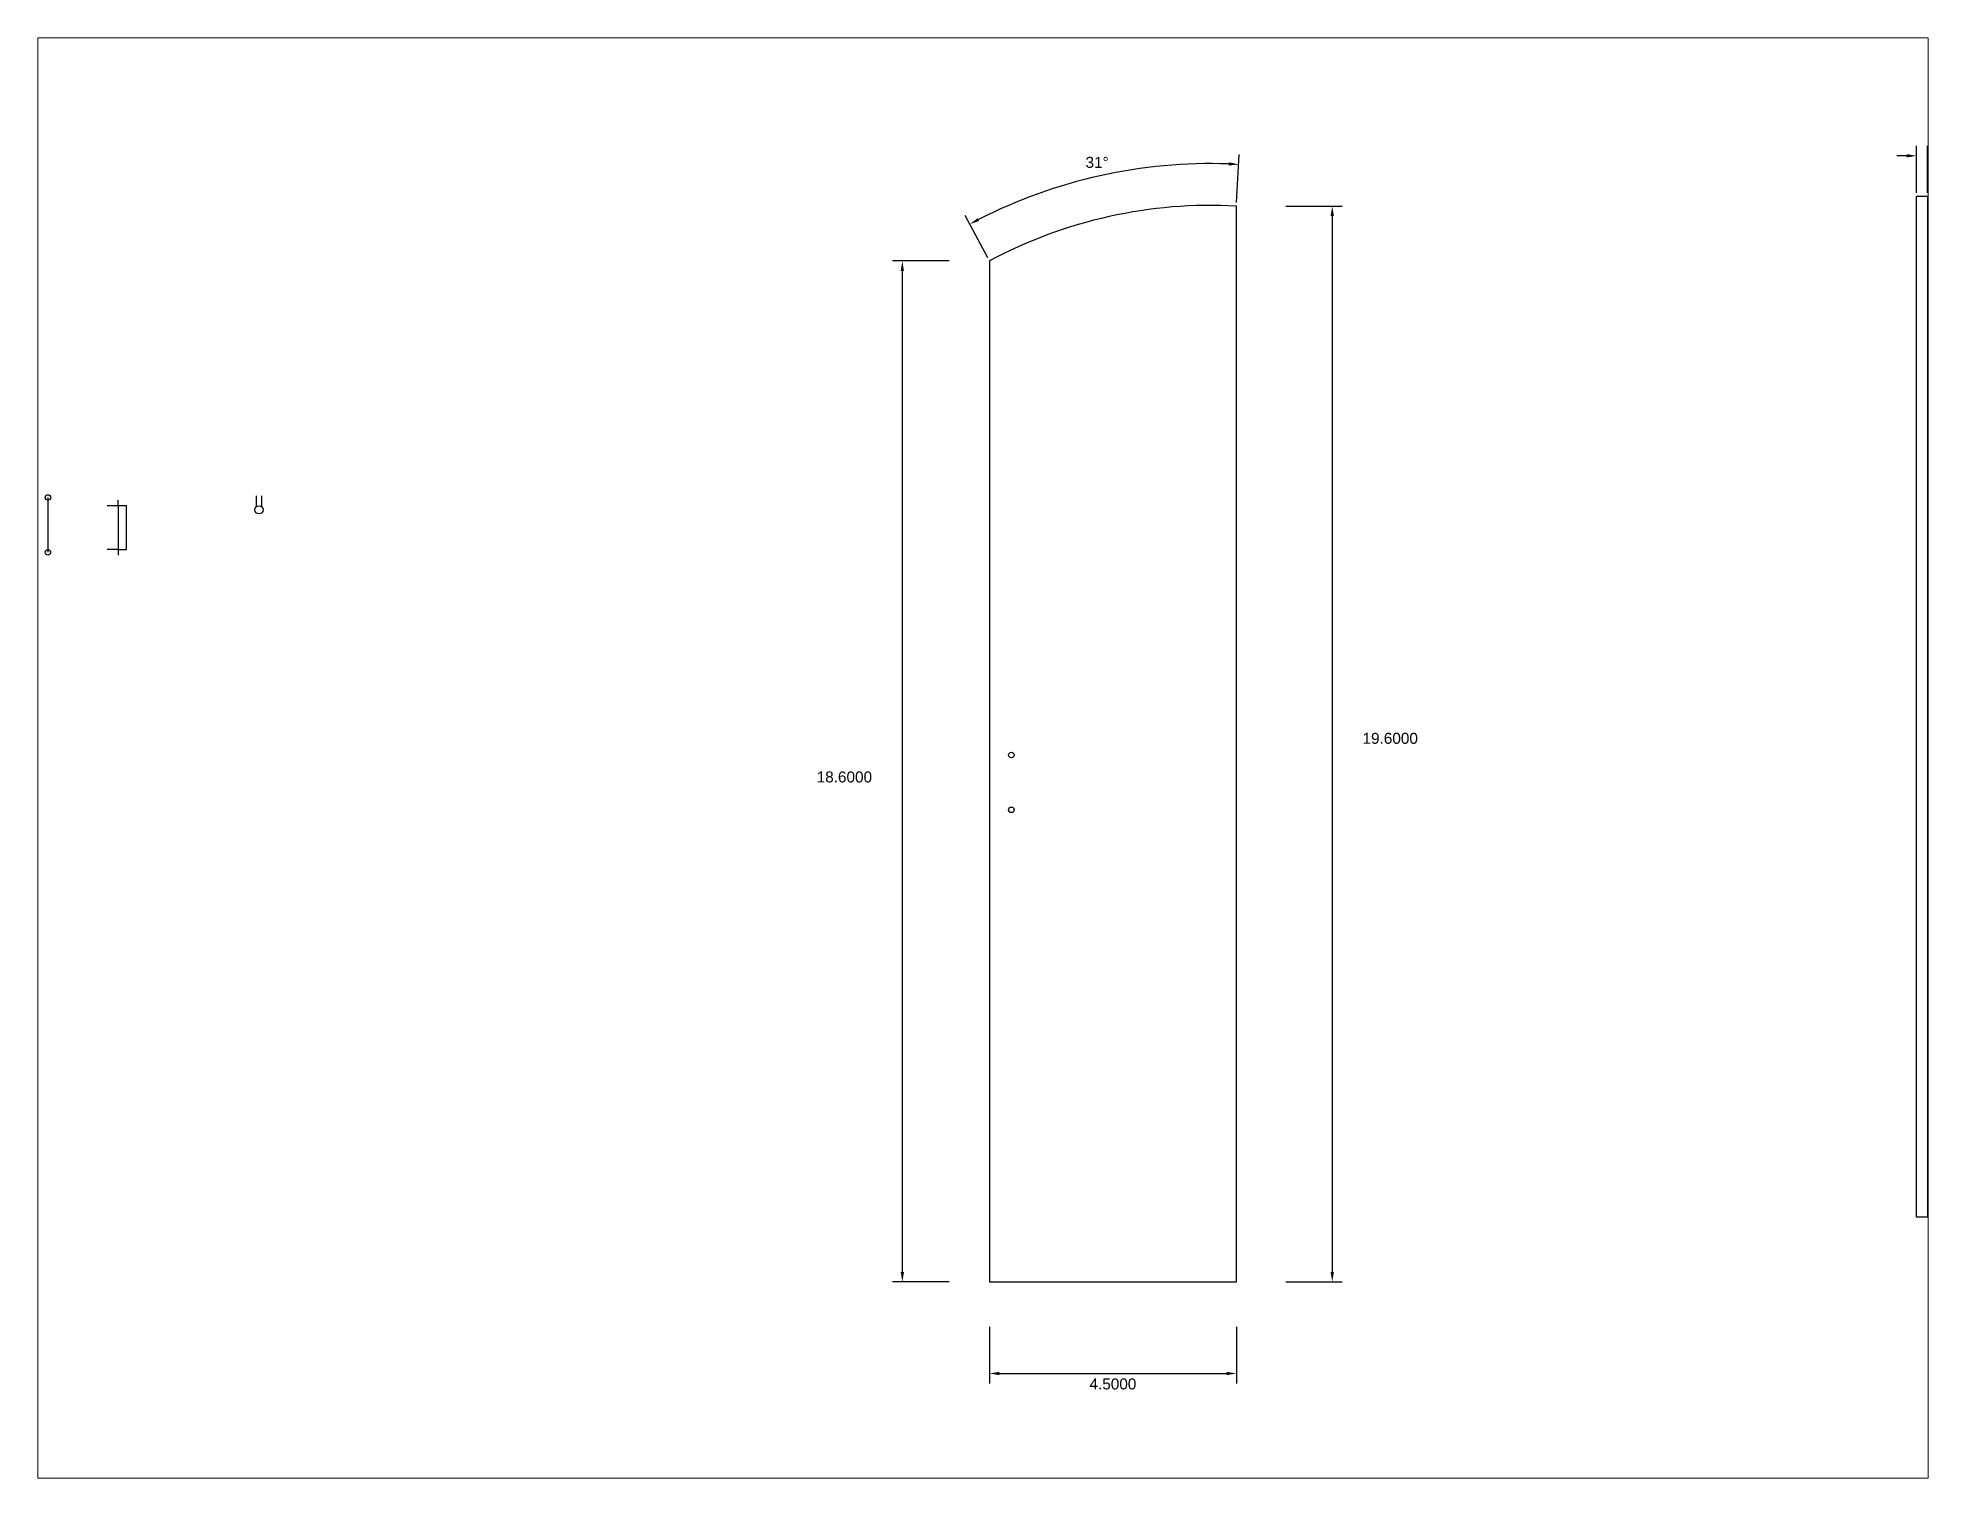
# Paper-space layout 'Layout1' of a CAD drawing. Header units: centimetres. Extents: x 1.05 to 9.45, y 0.8 to 7.2.
# The model-space entities are those that its viewports show. They can reach past a viewport. Long polylines and large blocks are cut down to what shows.
import ezdxf

# ---------------------------------------------------------------- set-up
doc = ezdxf.new("R2010")
doc.units = ezdxf.units.CM
doc.header["$MEASUREMENT"] = 0
for name, color, linetype in [('dimensiuni', 50, 'Continuous'), ('manere', 121, 'Continuous'), ('usa dulap fata', 91, 'Continuous')]:
    doc.layers.add(name, color=color, linetype=linetype)
doc.styles.add('Annotative', font='arial.ttf')
doc.dimstyles.get("Standard").update_dxf_attribs({"dimtxt": 0.2, "dimasz": 0.18, "dimexe": 0.18, "dimexo": 0.0625, "dimgap": 0.09, "dimtad": 2, "dimtih": 1, "dimtoh": 1, "dimdec": 4, "dimzin": 0, "dimdsep": 46, "dimtxsty": 'Annotative', "dimcen": 0.09, "dimadec": 0, "dimazin": 0, "dimtfac": 1, "dimtdec": 4, "dimtofl": 0, "dimtmove": 0, "dimatfit": 3, "dimfxl": 1, "dimfxlon": 1, "dimtolj": 1, "dimtzin": 0, "dimarcsym": 0})

# ---------------------------------------------------------------- blocks, each defined once
blk = doc.blocks.new('*D1')
at = {"layer": 'Defpoints', "color": 0, "lineweight": 30, "transparency": 16777216}
for p in [(24.322, 34.933), (23.407, 16.333), (24.322, 16.333)]:
    blk.add_point(p, dxfattribs=at)
at = {"layer": 'dimensiuni', "color": 0, "lineweight": -2, "transparency": 16777216}
for p, q in [((24.26, 34.933), (23.227, 34.933)), ((23.407, 34.753), (23.407, 16.513)), ((24.26, 16.333), (23.227, 16.333))]:
    blk.add_line(p, q, dxfattribs=at)
at = {"layer": 'dimensiuni', "color": 0, "lineweight": 30, "transparency": 16777216}
for points in [[(23.377, 34.753), (23.437, 34.753), (23.407, 34.933)], [(23.377, 16.513), (23.437, 16.513), (23.407, 16.333)]]:
    blk.add_solid(points, dxfattribs=at)
at = {"layer": 'dimensiuni', "color": 0, "transparency": 16777216, "insert": (22.351, 25.531), "char_height": 0.2, "attachment_point": 5, "style": 'Annotative'}
blk.add_mtext('\\A1;18.6000', dxfattribs=at)
blk = doc.blocks.new('*D2')
at = {"layer": 'Defpoints', "color": 0, "lineweight": 30, "transparency": 16777216}
for p in [(24.994, 15.579), (29.494, 15.579), (29.494, 14.665)]:
    blk.add_point(p, dxfattribs=at)
at = {"layer": 'dimensiuni', "color": 0, "lineweight": -2, "transparency": 16777216}
for p, q in [((24.994, 15.517), (24.994, 14.485)), ((29.494, 15.517), (29.494, 14.485)), ((25.174, 14.665), (29.314, 14.665))]:
    blk.add_line(p, q, dxfattribs=at)
at = {"layer": 'dimensiuni', "color": 0, "lineweight": 30, "transparency": 16777216}
for points in [[(25.174, 14.695), (25.174, 14.635), (24.994, 14.665)], [(29.314, 14.695), (29.314, 14.635), (29.494, 14.665)]]:
    blk.add_solid(points, dxfattribs=at)
at = {"layer": 'dimensiuni', "color": 0, "transparency": 16777216, "insert": (27.244, 14.473), "char_height": 0.2, "attachment_point": 5, "style": 'Annotative'}
blk.add_mtext('\\A1;4.5000', dxfattribs=at)
blk = doc.blocks.new('*D5')
at = {"layer": 'Defpoints', "color": 0, "lineweight": 30, "transparency": 16777216}
for p in [(30.331, 35.933), (30.331, 16.333), (31.24, 16.333)]:
    blk.add_point(p, dxfattribs=at)
at = {"layer": 'dimensiuni', "color": 0, "lineweight": -2, "transparency": 16777216}
for p, q in [((30.393, 35.933), (31.42, 35.933)), ((31.24, 35.753), (31.24, 16.513)), ((30.393, 16.333), (31.42, 16.333))]:
    blk.add_line(p, q, dxfattribs=at)
at = {"layer": 'dimensiuni', "color": 0, "lineweight": 30, "transparency": 16777216}
for points in [[(31.21, 35.753), (31.27, 35.753), (31.24, 35.933)], [(31.21, 16.513), (31.27, 16.513), (31.24, 16.333)]]:
    blk.add_solid(points, dxfattribs=at)
at = {"layer": 'dimensiuni', "color": 0, "transparency": 16777216, "insert": (32.296, 26.235), "char_height": 0.2, "attachment_point": 5, "style": 'Annotative'}
blk.add_mtext('\\A1;19.6000', dxfattribs=at)
blk = doc.blocks.new('*D9')
at = {"layer": 'Defpoints', "color": 0, "lineweight": 30, "transparency": 16777216}
for p in [(27.845, 36.63), (29.494, 35.933), (24.994, 34.933), (29.033, 27.382)]:
    blk.add_point(p, dxfattribs=at)
at = {"layer": 'dimensiuni', "color": 0, "lineweight": -2, "transparency": 16777216}
for p, q in [((29.498, 35.996), (29.545, 36.873)), ((24.965, 34.988), (24.55, 35.763))]:
    blk.add_line(p, q, dxfattribs=at)
blk.add_arc((29.033, 27.382), 9.325, 88.0218, 117.0358, dxfattribs=at)
at = {"layer": 'dimensiuni', "color": 0, "lineweight": 30, "transparency": 16777216}
for points in [[(29.357, 36.731), (29.354, 36.671), (29.535, 36.693)], [(24.809, 35.661), (24.781, 35.714), (24.635, 35.604)]]:
    blk.add_solid(points, dxfattribs=at)
at = {"layer": 'dimensiuni', "color": 0, "lineweight": 30, "transparency": 16777216, "insert": (26.956, 36.728), "char_height": 0.2, "attachment_point": 5, "style": 'Annotative'}
blk.add_mtext('\\A1;31°', dxfattribs=at)
blk = doc.blocks.new('*D11')
at = {"layer": 'Defpoints', "color": 0, "lineweight": 30, "transparency": 16777216}
for p in [(42.085, 36.849), (41.885, 36.113), (42.085, 36.113)]:
    blk.add_point(p, dxfattribs=at)
at = {"layer": 'dimensiuni', "color": 0, "lineweight": -2, "transparency": 16777216}
for p, q in [((41.885, 36.175), (41.885, 37.029)), ((42.085, 36.175), (42.085, 37.029)), ((41.705, 36.849), (41.525, 36.849)), ((42.265, 36.849), (43.454, 36.849))]:
    blk.add_line(p, q, dxfattribs=at)
at = {"layer": 'dimensiuni', "color": 0, "lineweight": 30, "transparency": 16777216}
for points in [[(41.705, 36.879), (41.705, 36.819), (41.885, 36.849)], [(42.265, 36.879), (42.265, 36.819), (42.085, 36.849)]]:
    blk.add_solid(points, dxfattribs=at)
at = {"layer": 'dimensiuni', "color": 0, "lineweight": 30, "transparency": 16777216, "insert": (42.949, 37.042), "char_height": 0.2, "attachment_point": 5, "style": 'Annotative'}
blk.add_mtext('\\A1;0.2000', dxfattribs=at)

msp = doc.modelspace()

# ---------------------------------------------------------------- linework, layer by layer
at = {"layer": 'manere'}
for p, q in [((11.63637, 30.65574), (11.63637, 30.45574)), ((11.73637, 30.45574), (11.73637, 30.65574)), ((7.83939, 30.62494), (7.83939, 29.62494)), ((8.9193, 30.47529), (9.2693, 30.47529)), ((9.1193, 30.47529), (9.1193, 30.57529)), ((9.1193, 30.47529), (9.1193, 29.57529)), ((9.2693, 29.67529), (9.2693, 30.47529)), ((9.1193, 29.67529), (8.9193, 29.67529)), ((9.1193, 29.67529), (9.2693, 29.67529))]:
    msp.add_line(p, q, dxfattribs=at)
for centre, radius in [((7.83939, 30.62494), 0.05), ((11.68592, 30.39943), 0.075), ((7.83939, 29.62494), 0.05), ((25.39424, 25.93321), 0.05), ((25.39424, 24.93321), 0.05)]:
    msp.add_circle(centre, radius, dxfattribs=at)
at = {"layer": 'usa dulap fata', "ltscale": 10}
msp.add_lwpolyline([(24.99424, 34.93321), (24.99424, 16.33321), (29.49424, 16.33321), (29.49424, 35.93321, 0.13709821)], format="xyb", close=True, dxfattribs=at)
at = {"layer": 'usa dulap fata', "lineweight": 30}
msp.add_lwpolyline([(42.08457, 36.11285), (42.08457, 17.51285), (41.88457, 17.51285), (41.88457, 36.11285)], close=True, dxfattribs=at)

# ---------------------------------------------------------------- dimensions: what is measured, and where the dimension line sits
at = {"layer": 'dimensiuni', "lineweight": 30}
dim = msp.add_angular_dim_3p(base=(27.84465, 36.63047), center=(29.03347, 27.38165), p1=(29.49424, 35.93321), p2=(24.99424, 34.93321), dimstyle='Standard', dxfattribs=at)
dim.commit()
dim.dimension.update_dxf_attribs({"geometry": '*D9', "text_midpoint": (26.95645, 36.72823)})
dim = msp.add_linear_dim(base=(42.08457, 36.84943), p1=(41.88457, 36.11285), p2=(42.08457, 36.11285), dimstyle='Standard', dxfattribs=at)
dim.commit()
dim.dimension.update_dxf_attribs({"geometry": '*D11', "text_midpoint": (42.94938, 37.04155)})
at = {"layer": 'dimensiuni'}
for base, p1, p2, picture, middle in [((31.23981, 16.33321), (30.33092, 35.93321), (30.33092, 16.33321), '*D5', (32.29598, 26.23532)), ((23.40699, 16.33321), (24.32221, 34.93321), (24.32221, 16.33321), '*D1', (22.35083, 25.5311))]:
    dim = msp.add_linear_dim(base=base, p1=p1, p2=p2, angle=90, dimstyle='Standard', override={"dimtmove": 2}, dxfattribs=at)
    dim.commit()
    dim.dimension.update_dxf_attribs({"geometry": picture, "text_midpoint": middle, "dimtype": 160})
dim = msp.add_linear_dim(base=(29.49424, 14.66476), p1=(24.99424, 15.57934), p2=(29.49424, 15.57934), dimstyle='Standard', dxfattribs=at)
dim.commit()
dim.dimension.update_dxf_attribs({"geometry": '*D2', "text_midpoint": (27.24424, 14.47265)})

psp = doc.layouts.get("Layout1")

# ---------------------------------------------------------------- viewports
at = {"layer": 'usa dulap fata', "lineweight": 30, "view_target_point": (49.96161, 25.17355)}
psp.add_viewport(center=(5.25, 4), size=(8.4, 6.4), view_center_point=(-25.08474, 0.70424), view_height=26.2414909, dxfattribs=at)

doc.saveas('drawing.dxf')
